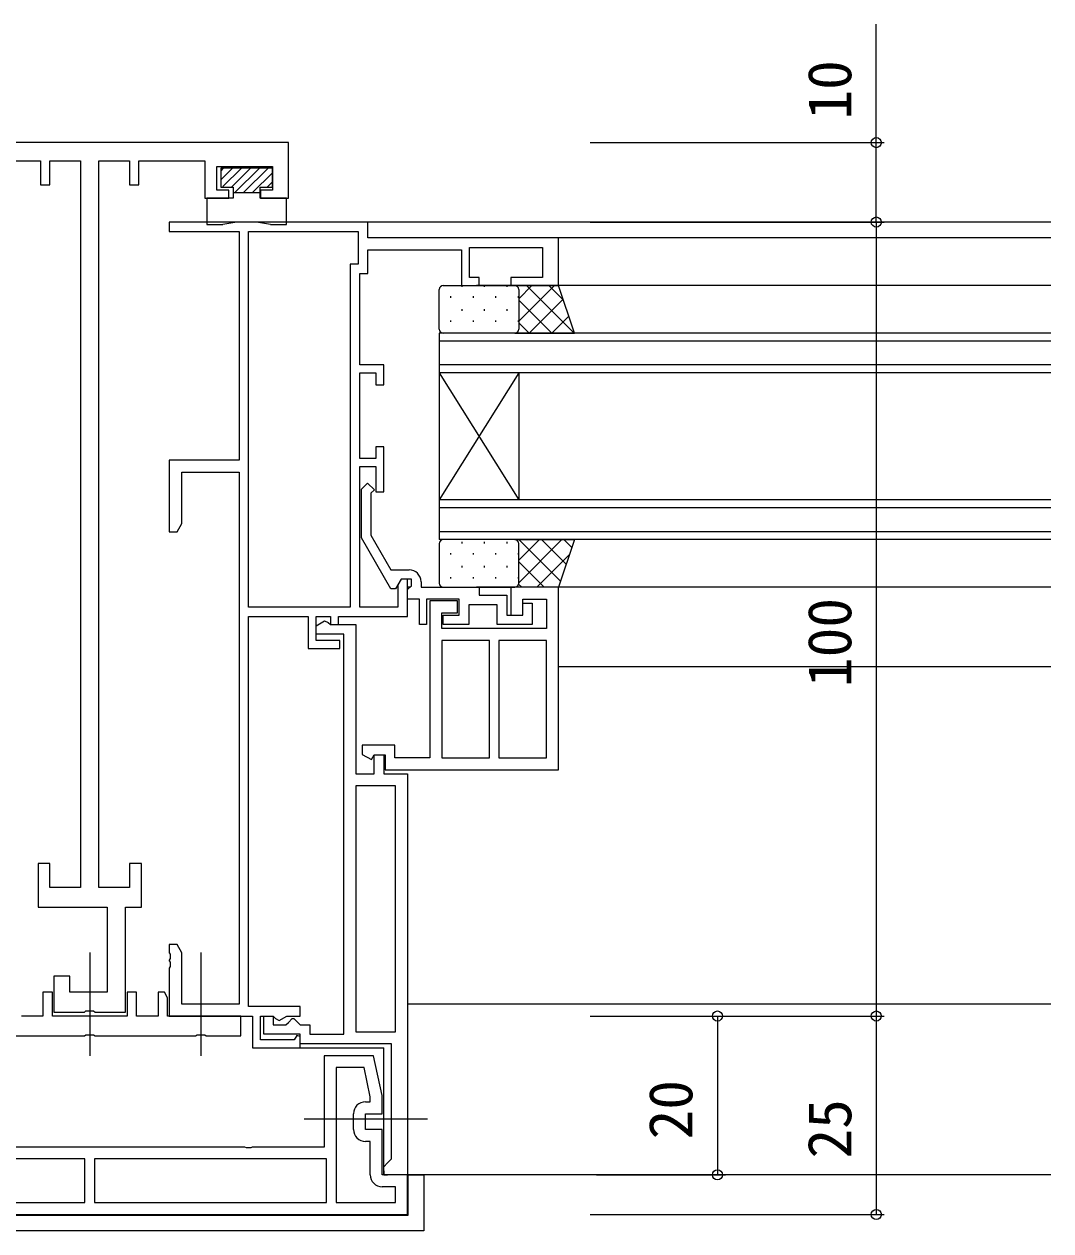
# Model space of a CAD drawing. Units: millimetres, scale not verified. Extents: x -437 to 438, y -681 to 679.
# Drawn here: x 85 to 214.2, y -534.3 to -382.3 of the extents above; entities that cross this region are included whole.
import ezdxf
from ezdxf.enums import TextEntityAlignment as Align

# ---------------------------------------------------------------- set-up
doc = ezdxf.new("R2010")
doc.units = ezdxf.units.MM
doc.header["$LTSCALE"] = 4
for name, color, linetype in [('0-2_YKK_11', 7, 'Continuous'), ('0-3_YKK_12', 2, 'Continuous'), ('0-4_YKK_13', 4, 'Continuous')]:
    doc.layers.add(name, color=color, linetype=linetype)
doc.layers.add('0-5_YKK_D', color=6, linetype='Continuous', lineweight=18)
doc.styles.add('ＭＳ ゴシック', font='')
doc.styles.get('ＭＳ ゴシック').set_extended_font_data('MS Gothic')

msp = doc.modelspace()

# ---------------------------------------------------------------- linework, layer by layer
at = {"layer": '0-2_YKK_11'}
msp.add_line((126.433, -521.5), (126.433, -519.5), dxfattribs=at)
for points in [[(118.234, -397.2), (68.234, -397.2), (68.234, -404.2), (71.734, -404.2), (71.734, -403.2), (70.234, -403.2), (70.234, -400.2), (77.234, -400.2), (77.234, -403.2), (75.734, -403.2), (75.734, -404.2), (78.734, -404.2), (78.734, -399.5), (87.034, -399.5), (87.034, -402.5), (88.234, -402.5), (88.234, -399.5), (92.084, -399.5)], [(92.084, -399.5), (92.084, -491), (88.234, -491), (88.234, -488), (86.734, -488), (86.734, -493.5), (95.434, -493.5), (95.434, -504.2), (90.734, -504.2), (90.734, -502.2), (88.734, -502.2), (88.734, -506.7), (92.563, -506.7), (92.755, -506.557), (93.713, -506.557), (93.905, -506.7), (97.734, -506.7), (97.734, -493.5), (99.734, -493.5), (99.734, -488), (98.234, -488), (98.234, -491), (94.384, -491), (94.384, -399.5), (98.234, -399.5), (98.234, -402.5), (99.434, -402.5), (99.434, -399.5), (107.734, -399.5), (107.734, -404.2), (110.734, -404.2), (110.734, -403.2), (109.234, -403.2), (109.234, -400.2), (116.234, -400.2), (116.234, -403.2), (114.734, -403.2), (114.734, -404.2), (118.234, -404.2), (118.234, -397.2)], [(124.533, -457.9), (124.533, -456.9), (133.233, -456.9), (133.233, -452.2), (132.433, -452.2), (132.033, -452.893), (132.033, -455.7), (127.233, -455.7), (127.233, -438), (129.233, -438), (129.233, -441.2), (130.233, -441.2), (130.233, -435.5), (129.233, -435.5), (129.233, -437), (127.233, -437), (127.233, -426.2), (129.233, -426.2), (129.233, -427.7), (130.233, -427.7), (130.233, -425.2), (127.233, -425.2), (127.233, -413.7), (128.233, -413.7), (128.233, -410.7), (140.033, -410.7), (140.033, -415.2), (142.233, -415.2), (142.233, -414.2), (141.033, -414.2), (141.033, -410.4), (150.233, -410.4), (150.233, -414.2), (146.233, -414.2), (146.233, -415.2), (152.233, -415.2), (152.233, -409.2), (128.233, -409.2), (128.233, -407.2), (103.233, -407.2)], [(103.233, -407.2), (103.233, -408.4), (112.033, -408.4), (112.033, -437.2), (103.233, -437.2), (103.233, -446.2), (104.233, -446.2), (104.833, -445.161), (104.833, -438.7), (112.033, -438.7)], [(112.033, -438.7), (112.033, -505.7), (104.833, -505.7), (104.833, -499.239), (104.233, -498.2), (103.233, -498.2), (103.233, -499.242), (103.353, -499.425), (103.353, -499.975), (103.233, -500.158), (103.233, -500.242), (103.353, -500.425), (103.353, -500.975), (103.233, -501.158), (103.233, -507.2), (113.733, -507.2), (113.733, -511.2), (119.733, -511.2), (119.733, -509.77), (119.288, -509.651), (118.971, -510.2), (114.733, -510.2), (114.733, -507.2), (116.333, -507.2), (116.633, -507.5), (117.083, -507.76), (118.053, -507.2), (119.733, -507.2), (119.733, -506), (113.233, -506), (113.233, -456.9), (120.733, -456.9), (120.733, -460.9), (124.733, -460.9), (124.733, -459.9), (121.733, -459.9), (121.733, -456.9), (123.533, -456.9), (123.533, -457.9), (124.533, -457.9)], [(131.14, -453.4), (127.433, -446.979), (127.433, -440.851), (128.209, -440.076), (129.057, -440.924), (128.633, -441.349), (128.633, -446.657), (131.14, -451), (133.433, -451)], [(134.933, -452.5), (134.933, -453.2), (142.233, -453.2), (142.233, -454.2), (145.733, -454.2), (145.733, -456.7), (147.733, -456.7), (147.733, -455.2), (148.933, -455.2), (148.933, -457.9), (144.533, -457.9), (144.533, -455.4), (140.933, -455.4), (140.933, -457.9), (137.733, -457.9), (137.733, -456.7), (139.733, -456.7), (139.733, -454.7), (135.633, -454.7), (135.633, -457.9), (134.733, -457.9), (134.733, -454.7), (133.233, -454.7), (133.233, -453.5), (133.533, -453.2), (133.733, -453), (133.733, -452.2), (132.433, -452.2), (131.74, -453.4), (131.14, -453.4)], [(79.905, -509.7), (92.563, -509.7), (92.755, -509.557), (93.713, -509.557), (93.905, -509.7), (106.563, -509.7), (106.754, -509.557), (107.713, -509.557), (107.904, -509.7), (112.235, -509.7), (112.235, -507.2), (103.034, -507.2), (103.034, -504.893), (102.634, -504.2), (101.834, -504.2), (101.834, -507.2), (99.134, -507.2), (99.134, -504.2), (97.934, -504.2), (97.934, -507.2), (88.534, -507.2), (88.534, -504.2), (87.334, -504.2), (87.334, -507.2), (84.634, -507.2)], [(53.233, -532.2), (133.233, -532.2), (133.233, -527.2), (130.033, -527.2), (130.033, -521.5), (127.933, -521.5), (127.933, -519.5), (130.033, -519.5), (130.033, -517.2), (128.97, -512.2), (122.733, -512.2), (122.733, -523.7), (113.691, -523.7), (113.508, -523.82), (112.958, -523.82), (112.775, -523.7), (63.733, -523.7)], [(124.233, -513.7), (124.233, -530.7), (131.733, -530.7), (131.733, -528.7), (130.033, -528.7)], [(127.933, -518), (128.533, -518), (128.533, -517.358), (127.756, -513.7), (124.233, -513.7)], [(128.533, -527.2), (128.533, -523), (127.933, -523)]]:
    msp.add_lwpolyline(points, dxfattribs=at)
for points in [[(113.233, -455.7), (113.233, -408.4), (127.033, -408.4), (127.033, -412.5), (126.033, -412.5), (126.033, -455.7)], [(152.233, -476.2), (152.233, -453.2), (146.233, -453.2), (146.233, -456.7), (147.733, -456.7), (147.733, -454.7), (150.733, -454.7), (150.733, -458.4), (137.533, -458.4), (137.533, -456.4), (139.533, -456.4), (139.533, -454.9), (136.033, -454.9), (136.033, -474.7), (131.633, -474.7), (131.633, -473.1), (127.533, -473.1), (127.533, -474.247), (128.681, -474.91), (129.033, -474.3), (130.433, -474.3), (130.433, -476.2)], [(133.233, -476.7), (133.233, -527.2), (130.233, -527.2), (130.233, -526.2), (130.733, -525.7), (131.233, -525.2), (131.233, -510.7), (119.733, -510.7), (119.733, -509.5), (115.133, -509.5), (115.133, -507.2), (116.333, -507.2), (116.333, -508.3), (117.933, -508.3), (118.233, -508), (118.733, -507.5), (118.933, -507.5), (119.433, -508), (119.733, -508.3), (120.933, -508.3), (120.933, -509.5), (125.233, -509.5), (125.233, -459.1), (121.733, -459.1), (121.733, -458.049), (122.787, -457.44), (123.233, -457.65), (123.529, -457.9), (126.733, -457.9), (126.733, -476.7), (129.033, -476.7), (129.033, -474.3), (130.233, -474.3), (130.233, -476.7)], [(143.533, -474.7), (143.533, -459.9), (137.533, -459.9), (137.533, -474.7)], [(150.733, -474.7), (150.733, -459.9), (144.733, -459.9), (144.733, -474.7)], [(131.733, -509.2), (131.733, -478.2), (126.733, -478.2), (126.733, -509.2)], [(92.631, -525.2), (63.433, -525.2), (63.433, -530.7), (92.631, -530.7)], [(123.033, -525.2), (93.831, -525.2), (93.831, -530.7), (123.033, -530.7)]]:
    msp.add_lwpolyline(points, close=True, dxfattribs=at)
for centre, start, end in [((133.433, -452.5), 0.00001, 89.99999), ((127.933, -519.5), 90.00001, 179.99999), ((127.933, -521.5), 180.00001, 269.99999), ((130.033, -527.2), 180.00001, 269.99999)]:
    msp.add_arc(centre, 1.5, start, end, dxfattribs=at)
at = {"layer": '0-3_YKK_12'}
for p, q in [((214.2, -407.2), (127.933, -407.2)), ((214.2, -409.2), (151.933, -409.2)), ((146.733, -415.2), (141.933, -415.2)), ((214.2, -415.2), (151.233, -415.2)), ((137.233, -421.2), (137.233, -447.2)), ((214.2, -421.2), (137.233, -421.2)), ((214.2, -422.2), (137.233, -422.2)), ((214.2, -425.2), (137.233, -425.2)), ((147.233, -426.2), (137.233, -442.2)), ((137.233, -426.2), (147.233, -442.2)), ((214.2, -426.2), (137.233, -426.2)), ((147.233, -426.2), (147.233, -442.2)), ((214.2, -442.2), (137.233, -442.2)), ((214.2, -443.2), (137.233, -443.2)), ((214.2, -446.2), (137.233, -446.2)), ((214.2, -447.2), (137.233, -447.2)), ((132.033, -453.2), (131.856, -453.2)), ((133.533, -453.2), (133.233, -453.2)), ((146.733, -453.2), (141.933, -453.2)), ((214.2, -453.2), (151.733, -453.2)), ((214.2, -463.2), (152.233, -463.2)), ((214.2, -505.7), (133.233, -505.7)), ((119.433, -511.2), (130.233, -511.2)), ((130.233, -526.2), (130.233, -511.2)), ((214.2, -527.2), (132.733, -527.2))]:
    msp.add_line(p, q, dxfattribs=at)
for points in [[(113.733, -510.2), (113.733, -511.2), (114.733, -511.2)], [(130.233, -526.7), (130.233, -527.2), (130.733, -527.2)]]:
    msp.add_lwpolyline(points, dxfattribs=at)
at = {"layer": '0-4_YKK_13'}
for p, q in [((109.734, -401.885), (111.219, -400.4)), ((109.763, -400.733), (110.067, -400.429)), ((109.999, -402.742), (112.341, -400.4)), ((111.064, -402.8), (113.464, -400.4)), ((111.486, -403.5), (114.586, -400.4)), ((112.609, -403.5), (115.709, -400.4)), ((113.731, -403.5), (116.234, -400.997)), ((115.554, -402.8), (116.234, -402.12)), ((111.284, -403.5), (114.684, -403.5)), ((137.233, -420.7), (137.233, -415.7)), ((137.733, -415.2), (146.733, -415.2)), ((140.063, -415.2), (140.063, -415.34)), ((142.893, -415.2), (142.893, -415.34)), ((145.723, -415.2), (145.723, -415.34)), ((152.233, -415.2), (146.733, -415.2)), ((147.233, -416.857), (148.89, -415.2)), ((147.233, -419.685), (151.718, -415.2)), ((147.233, -415.7), (147.233, -420.7)), ((148.204, -415.2), (154.204, -421.2)), ((151.032, -415.2), (152.834, -417.002)), ((138.648, -416.555), (138.648, -416.755)), ((141.478, -416.555), (141.478, -416.755)), ((144.308, -416.555), (144.308, -416.755)), ((147.138, -416.555), (147.138, -416.755)), ((147.233, -417.058), (151.375, -421.2)), ((148.547, -421.2), (152.811, -416.935)), ((140.063, -418.17), (140.063, -418.37)), ((142.893, -418.17), (142.893, -418.37)), ((145.723, -418.17), (145.723, -418.37)), ((151.375, -421.2), (153.519, -419.057)), ((138.648, -419.585), (138.648, -419.785)), ((141.478, -419.585), (141.478, -419.785)), ((144.308, -419.585), (144.308, -419.785)), ((147.138, -419.585), (147.138, -419.785)), ((147.233, -419.886), (148.547, -421.2)), ((146.733, -421.2), (137.733, -421.2)), ((154.204, -421.2), (154.226, -421.178)), ((137.233, -447.7), (137.233, -452.7)), ((146.733, -447.2), (137.733, -447.2)), ((140.063, -447.47), (140.063, -447.67)), ((142.893, -447.47), (142.893, -447.67)), ((145.723, -447.47), (145.723, -447.67)), ((146.952, -447.251), (147.003, -447.2)), ((147.233, -449.798), (149.831, -447.2)), ((147.233, -452.626), (152.659, -447.2)), ((147.233, -452.7), (147.233, -447.7)), ((147.262, -447.2), (152.49, -452.428)), ((150.091, -447.2), (153.198, -450.307)), ((152.919, -447.2), (153.905, -448.185)), ((138.648, -448.885), (138.648, -449.085)), ((141.478, -448.885), (141.478, -449.085)), ((144.308, -448.885), (144.308, -449.085)), ((147.138, -448.885), (147.138, -449.085)), ((149.488, -453.2), (153.606, -449.082)), ((140.063, -450.5), (140.063, -450.7)), ((142.893, -450.5), (142.893, -450.7)), ((145.723, -450.5), (145.723, -450.7)), ((147.233, -449.999), (150.434, -453.2)), ((138.648, -451.915), (138.648, -452.115)), ((141.478, -451.915), (141.478, -452.115)), ((144.308, -451.915), (144.308, -452.115)), ((147.138, -451.915), (147.138, -452.115)), ((147.22, -452.814), (147.606, -453.2)), ((137.733, -453.2), (146.733, -453.2)), ((152.233, -453.2), (146.733, -453.2)), ((93.235, -499.2), (93.235, -512.2)), ((107.235, -499.2), (107.235, -512.2)), ((135.733, -520.2), (120.233, -520.2))]:
    msp.add_line(p, q, dxfattribs=at)
for points in [[(116.234, -400.4), (109.734, -400.4), (109.734, -402.8), (111.284, -402.8), (111.284, -404.2), (107.984, -404.2), (107.984, -407.5), (109.999, -407.5)], [(115.969, -407.5), (117.984, -407.5), (117.984, -404.2), (114.684, -404.2), (114.684, -402.8), (116.234, -402.8), (116.234, -400.4)], [(146.733, -421.2), (154.233, -421.2), (152.233, -415.2)], [(146.733, -447.2), (154.233, -447.2), (152.233, -453.2)]]:
    msp.add_lwpolyline(points, dxfattribs=at)
msp.add_lwpolyline([(135.291, -534.258), (51.175, -534.258), (51.175, -527.2), (53.133, -527.2), (53.133, -532.3), (133.333, -532.3), (133.333, -527.2), (135.291, -527.2)], close=True, dxfattribs=at)
for centre, radius, start, end in [((112.984, -422.2), 15, 78.52167, 101.47837), ((137.733, -415.7), 0.5, 90, 180), ((146.733, -415.7), 0.5, 0, 90), ((137.733, -420.7), 0.5, 180, 270), ((146.733, -420.7), 0.5, 270, 0), ((137.733, -447.7), 0.5, 90, 180), ((146.733, -447.7), 0.5, 0, 90), ((137.733, -452.7), 0.5, 180, 270), ((146.733, -452.7), 0.5, 270, 0)]:
    msp.add_arc(centre, radius, start, end, dxfattribs=at)
at = {"layer": '0-5_YKK_D'}
for p, q in [((156.233, -397.2), (193.233, -397.2)), ((156.233, -407.2), (193.233, -407.2)), ((156.233, -407.2), (193.233, -407.2)), ((192.233, -407.2), (192.233, -507.2)), ((156.233, -507.2), (193.233, -507.2)), ((156.233, -507.2), (193.233, -507.2)), ((156.233, -507.2), (173.233, -507.2)), ((172.233, -507.2), (172.233, -527.2)), ((192.233, -507.2), (192.233, -532.2)), ((157.021, -527.2), (173.233, -527.2)), ((156.233, -532.2), (193.233, -532.2))]:
    msp.add_line(p, q, dxfattribs=at)
msp.add_lwpolyline([(192.233, -407.2), (192.233, -397.2), (192.233, -382.275)], dxfattribs=at)
for centre in [(192.233, -397.2), (192.233, -407.2), (192.233, -407.2), (172.233, -507.2), (192.233, -507.2), (192.233, -507.2), (172.233, -527.2), (192.233, -532.2)]:
    msp.add_circle(centre, 0.637, dxfattribs=at)

# ---------------------------------------------------------------- texts
at = {"layer": '0-5_YKK_D', "style": 'ＭＳ ゴシック'}
for s, p in [('10', (190.733, -394.3)), ('100', (190.733, -465.765)), ('20', (170.733, -522.74)), ('25', (190.733, -525.154))]:
    msp.add_text(s, height=5.499, rotation=90, dxfattribs=at).set_placement(p, align=Align.BOTTOM_LEFT)

doc.saveas('drawing.dxf')
